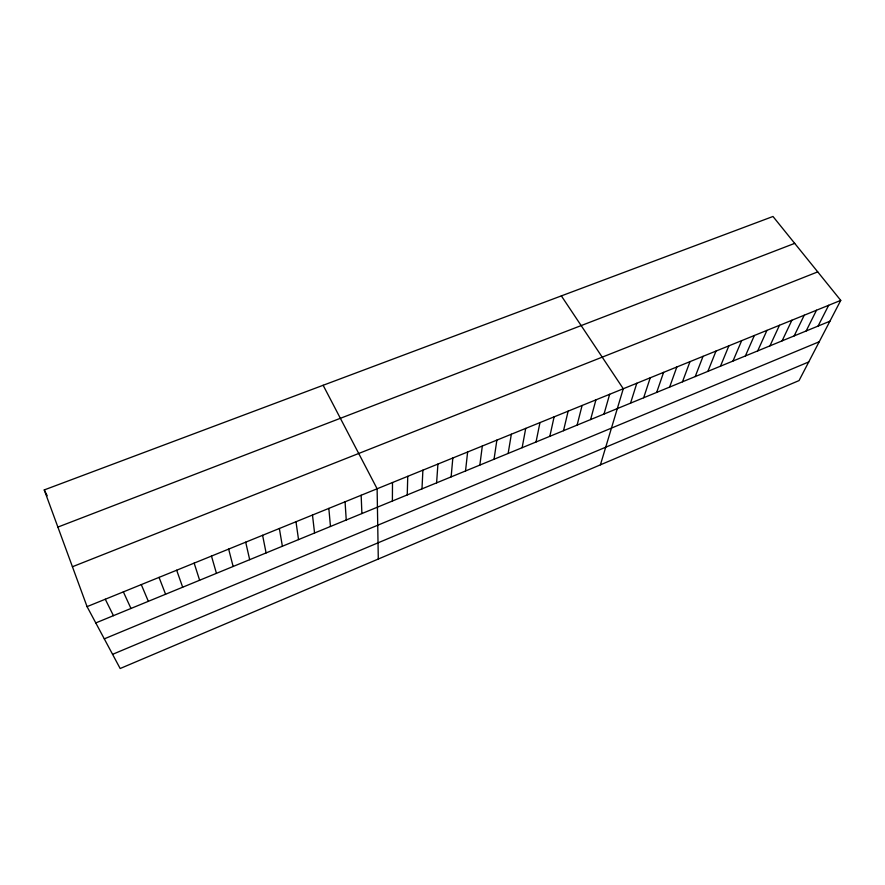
<?xml version="1.0" encoding="UTF-8"?>
<svg xmlns="http://www.w3.org/2000/svg" width="885" height="885" viewBox="0 0 885 885"><rect width="100%" height="100%" fill="white"/><g stroke="black" fill="none" stroke-linecap="round" stroke-linejoin="round"><path stroke-width="1.33" d="M392.387 501.032L392.498 482.524M407.244 494.925L407.753 476.318M421.979 488.863L422.897 470.167M436.604 482.856L437.92 464.061M451.129 476.893L452.832 458.01M465.532 470.964L467.623 451.992M479.847 465.09L482.314 446.029M494.04 459.249L496.883 440.099M508.145 453.452L511.353 434.225M522.139 447.699L525.712 428.395M536.033 441.991L539.961 422.599M549.828 436.327L554.11 416.857M563.513 430.696L568.148 411.149M577.108 425.11L582.087 405.485M590.616 419.556L595.915 399.865M604.012 414.047L609.654 394.29M600.417 464.824L623.283 388.747L561.356 295.889M630.54 403.151L636.813 383.249M643.66 397.763L650.254 377.784M656.681 392.409L663.595 372.364M669.624 387.088L676.837 366.987M682.468 381.811L689.99 361.644M695.223 376.567L703.044 356.334M707.889 371.357L716.009 351.068M720.478 366.191L728.875 345.836M732.968 361.047L741.663 340.648M745.38 355.947L754.352 335.492M757.704 350.891L766.952 330.37M769.95 345.858L779.464 325.282M782.108 340.858L791.898 320.237M794.177 335.891L804.233 315.215M806.169 330.968L816.49 310.237M818.083 326.067L828.659 305.292M840.75 300.38L799.044 380.583L120.161 668.518L87.062 606.634L44.25 489.925L772.981 216.482L840.75 300.38L87.062 606.634M112.583 654.336L808.746 361.932M104.297 638.859L819.233 341.765M95.779 622.929L829.92 321.211M72.426 566.743L817.729 271.883M57.879 527.084L794.697 243.364M323.136 385.274L377.121 488.763L378.293 559.032M44.25 489.925L47.204 495.766M105.282 599.222L113.446 615.672M123.358 591.877L130.969 608.471M141.279 584.598L148.348 601.324M159.046 577.374L165.584 594.244M176.668 570.217L182.675 587.22M194.147 563.114L199.634 580.25M211.471 556.079L216.449 573.336M228.651 549.098L233.131 566.477M245.698 542.173L249.681 559.685M262.602 535.303L266.097 552.937M279.361 528.489L282.381 546.244M295.988 521.741L298.533 539.596M312.482 515.037L314.562 533.013M328.833 508.388L330.47 526.475M345.062 501.795L346.245 519.993M361.157 495.257L361.899 513.554"/></g></svg>
